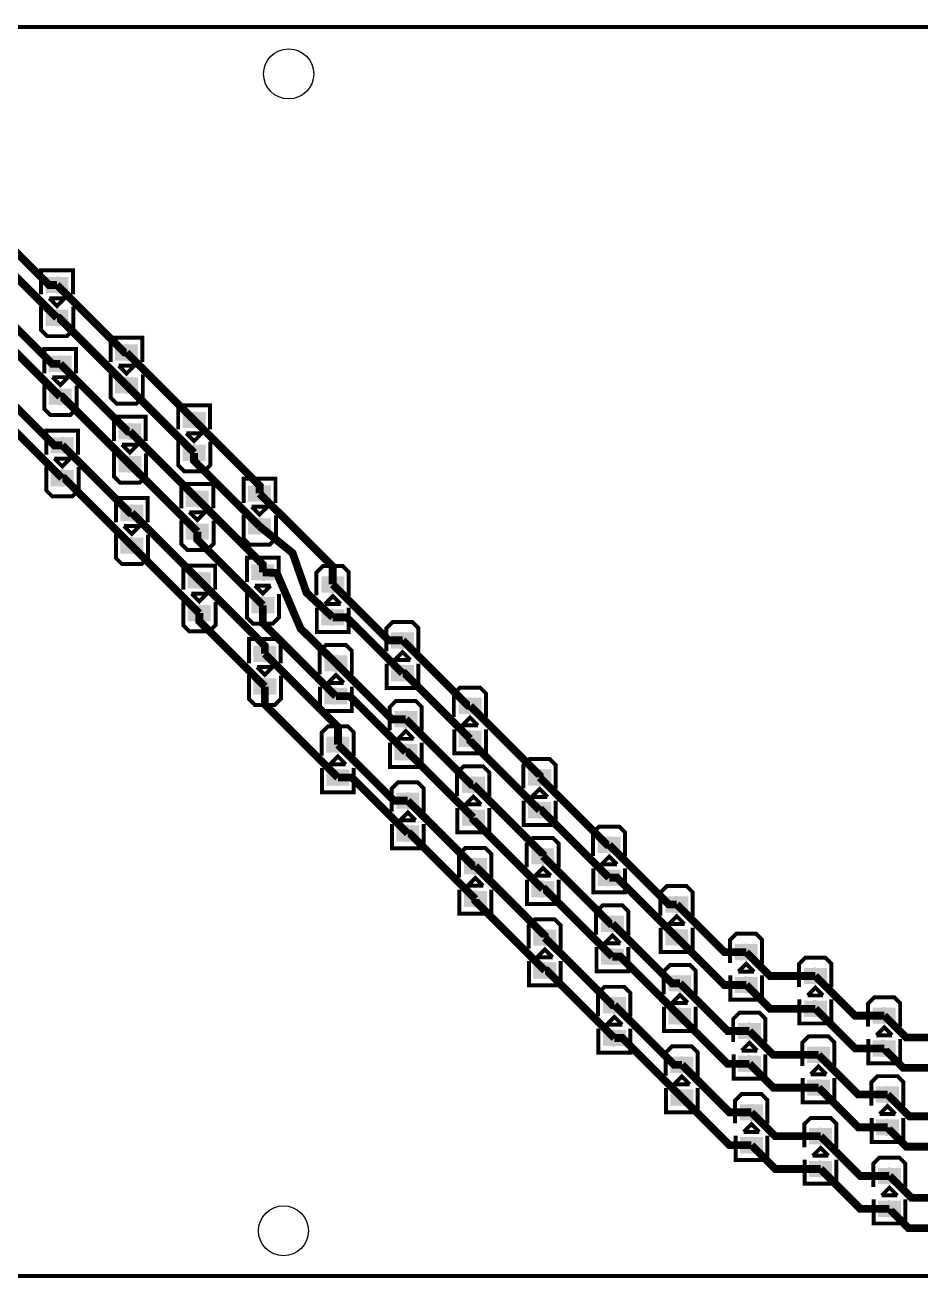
# Model space of a CAD drawing. Header units: millimetres. Extents: x -42 to 201, y 0 to 80.
# Drawn here: x 83.5 to 140.8, y 0 to 80.1 of the extents above; entities that cross this region are included whole.
import ezdxf

# ---------------------------------------------------------------- set-up
doc = ezdxf.new("R2010")
doc.units = ezdxf.units.MM
for name, color, linetype, true_color in [('BoardOutLine', 7, 'Continuous', 0xff00ff), ('Document', 7, 'Continuous', 0xffffff), ('Multi-Layer', 7, 'Continuous', 0xc0c0c0), ('TopLayer', 7, 'Continuous', 0xff0000), ('TopPasteMaskLayer', 7, 'Continuous', 0x808080), ('TopSilkLayer', 7, 'Continuous', 0xffcc00), ('TopSolderMaskLayer', 7, 'Continuous', 0x800080)]:
    doc.layers.add(name, color=color, linetype=linetype, true_color=true_color)

msp = doc.modelspace()

# ---------------------------------------------------------------- hatches: boundary and pattern name
at = {"layer": 'Document'}
for points in [[(86.075, 63.39), (84.975, 63.39), (84.975, 63.59), (86.075, 63.59)], [(85.46, 62.944), (85.46, 64.044), (85.66, 64.044), (85.66, 62.944)], [(85.628, 61.955), (85.628, 60.855), (85.428, 60.855), (85.428, 61.955)], [(89.905, 58.626), (89.905, 59.726), (90.105, 59.726), (90.105, 58.626)], [(86.281, 58.345), (85.181, 58.345), (85.181, 58.545), (86.281, 58.545)], [(85.666, 57.898), (85.666, 58.998), (85.866, 58.998), (85.866, 57.898)], [(90.52, 59.072), (89.42, 59.072), (89.42, 59.272), (90.52, 59.272)], [(85.834, 56.91), (85.834, 55.81), (85.634, 55.81), (85.634, 56.91)], [(90.073, 57.637), (90.073, 56.537), (89.873, 56.537), (89.873, 57.637)], [(94.223, 54.308), (94.223, 55.408), (94.423, 55.408), (94.423, 54.308)], [(90.111, 53.58), (90.111, 54.68), (90.311, 54.68), (90.311, 53.58)], [(94.838, 54.754), (93.738, 54.754), (93.738, 54.954), (94.838, 54.954)], [(85.793, 52.691), (85.793, 53.791), (85.993, 53.791), (85.993, 52.691)], [(90.726, 54.027), (89.626, 54.027), (89.626, 54.227), (90.726, 54.227)], [(86.408, 53.138), (85.308, 53.138), (85.308, 53.338), (86.408, 53.338)], [(94.391, 53.319), (94.391, 52.219), (94.191, 52.219), (94.191, 53.319)], [(90.279, 52.592), (90.279, 51.492), (90.079, 51.492), (90.079, 52.592)], [(85.961, 51.703), (85.961, 50.603), (85.761, 50.603), (85.761, 51.703)], [(98.414, 49.609), (98.414, 50.709), (98.614, 50.709), (98.614, 49.609)], [(95.044, 49.709), (93.944, 49.709), (93.944, 49.909), (95.044, 49.909)], [(94.429, 49.262), (94.429, 50.362), (94.629, 50.362), (94.629, 49.262)], [(99.029, 50.055), (97.929, 50.055), (97.929, 50.255), (99.029, 50.255)], [(90.853, 48.82), (89.753, 48.82), (89.753, 49.02), (90.853, 49.02)], [(90.238, 48.373), (90.238, 49.473), (90.438, 49.473), (90.438, 48.373)], [(94.597, 48.274), (94.597, 47.174), (94.397, 47.174), (94.397, 48.274)], [(98.582, 48.62), (98.582, 47.52), (98.382, 47.52), (98.382, 48.62)], [(90.406, 47.385), (90.406, 46.285), (90.206, 46.285), (90.206, 47.385)], [(94.556, 44.055), (94.556, 45.155), (94.756, 45.155), (94.756, 44.055)], [(99.235, 45.01), (98.135, 45.01), (98.135, 45.21), (99.235, 45.21)], [(98.62, 44.563), (98.62, 45.663), (98.82, 45.663), (98.82, 44.563)], [(103.04, 43.79), (103.04, 44.89), (103.24, 44.89), (103.24, 43.79)], [(95.171, 44.502), (94.071, 44.502), (94.071, 44.702), (95.171, 44.702)], [(98.788, 43.575), (98.788, 42.475), (98.588, 42.475), (98.588, 43.575)], [(94.724, 43.067), (94.724, 41.967), (94.524, 41.967), (94.524, 43.067)], [(103.209, 42.801), (103.209, 41.701), (103.009, 41.701), (103.009, 42.801)], [(102.593, 42.354), (103.693, 42.354), (103.693, 42.154), (102.593, 42.154)], [(107.508, 40.211), (107.508, 41.311), (107.708, 41.311), (107.708, 40.211)], [(98.747, 39.356), (98.747, 40.456), (98.947, 40.456), (98.947, 39.356)], [(99.362, 39.803), (98.262, 39.803), (98.262, 40.003), (99.362, 40.003)], [(103.246, 38.744), (103.246, 39.844), (103.446, 39.844), (103.446, 38.744)], [(107.061, 38.775), (108.161, 38.775), (108.161, 38.575), (107.061, 38.575)], [(107.677, 39.222), (107.677, 38.122), (107.477, 38.122), (107.477, 39.222)], [(98.915, 38.368), (98.915, 37.268), (98.715, 37.268), (98.715, 38.368)], [(103.415, 37.756), (103.415, 36.656), (103.215, 36.656), (103.215, 37.756)], [(102.799, 37.309), (103.899, 37.309), (103.899, 37.109), (102.799, 37.109)], [(111.826, 36.02), (111.826, 37.12), (112.026, 37.12), (112.026, 36.02)], [(107.714, 35.165), (107.714, 36.265), (107.914, 36.265), (107.914, 35.165)], [(103.373, 33.537), (103.373, 34.637), (103.573, 34.637), (103.573, 33.537)], [(111.379, 34.584), (112.479, 34.584), (112.479, 34.384), (111.379, 34.384)], [(111.995, 35.031), (111.995, 33.931), (111.795, 33.931), (111.795, 35.031)], [(107.267, 33.73), (108.367, 33.73), (108.367, 33.53), (107.267, 33.53)], [(107.883, 34.177), (107.883, 33.077), (107.683, 33.077), (107.683, 34.177)], [(102.926, 32.102), (104.026, 32.102), (104.026, 31.902), (102.926, 31.902)], [(103.542, 32.549), (103.542, 31.449), (103.342, 31.449), (103.342, 32.549)], [(112.032, 30.974), (112.032, 32.074), (112.232, 32.074), (112.232, 30.974)], [(116.271, 31.448), (116.271, 32.548), (116.471, 32.548), (116.471, 31.448)], [(107.841, 29.958), (107.841, 31.058), (108.041, 31.058), (108.041, 29.958)], [(116.44, 30.459), (116.44, 29.359), (116.24, 29.359), (116.24, 30.459)], [(112.201, 29.986), (112.201, 28.886), (112.001, 28.886), (112.001, 29.986)], [(115.824, 30.012), (116.924, 30.012), (116.924, 29.812), (115.824, 29.812)], [(108.01, 28.97), (108.01, 27.87), (107.81, 27.87), (107.81, 28.97)], [(111.585, 29.539), (112.685, 29.539), (112.685, 29.339), (111.585, 29.339)], [(107.394, 28.523), (108.494, 28.523), (108.494, 28.323), (107.394, 28.323)], [(120.716, 27.13), (120.716, 28.23), (120.916, 28.23), (120.916, 27.13)], [(116.477, 26.402), (116.477, 27.502), (116.677, 27.502), (116.677, 26.402)], [(112.159, 25.767), (112.159, 26.867), (112.359, 26.867), (112.359, 25.767)], [(120.269, 25.694), (121.369, 25.694), (121.369, 25.494), (120.269, 25.494)], [(120.885, 26.141), (120.885, 25.041), (120.685, 25.041), (120.685, 26.141)], [(116.03, 24.967), (117.13, 24.967), (117.13, 24.767), (116.03, 24.767)], [(116.646, 25.414), (116.646, 24.314), (116.446, 24.314), (116.446, 25.414)], [(111.712, 24.332), (112.812, 24.332), (112.812, 24.132), (111.712, 24.132)], [(112.328, 24.779), (112.328, 23.679), (112.128, 23.679), (112.128, 24.779)], [(125.034, 23.32), (125.034, 24.42), (125.234, 24.42), (125.234, 23.32)], [(120.922, 22.084), (120.922, 23.184), (121.122, 23.184), (121.122, 22.084)], [(116.604, 21.195), (116.604, 22.295), (116.804, 22.295), (116.804, 21.195)], [(124.587, 21.884), (125.687, 21.884), (125.687, 21.684), (124.587, 21.684)], [(125.203, 22.331), (125.203, 21.231), (125.003, 21.231), (125.003, 22.331)], [(121.091, 21.096), (121.091, 19.996), (120.891, 19.996), (120.891, 21.096)], [(129.479, 20.272), (129.479, 21.372), (129.679, 21.372), (129.679, 20.272)], [(116.773, 20.207), (116.773, 19.107), (116.573, 19.107), (116.573, 20.207)], [(120.475, 20.649), (121.575, 20.649), (121.575, 20.449), (120.475, 20.449)], [(116.157, 19.76), (117.257, 19.76), (117.257, 19.56), (116.157, 19.56)], [(125.24, 18.274), (125.24, 19.374), (125.44, 19.374), (125.44, 18.274)], [(129.648, 19.283), (129.648, 18.183), (129.448, 18.183), (129.448, 19.283)], [(133.898, 18.748), (133.898, 19.848), (134.098, 19.848), (134.098, 18.748)], [(129.032, 18.836), (130.132, 18.836), (130.132, 18.636), (129.032, 18.636)], [(121.049, 16.877), (121.049, 17.977), (121.249, 17.977), (121.249, 16.877)], [(134.066, 17.759), (134.066, 16.659), (133.866, 16.659), (133.866, 17.759)], [(124.793, 16.839), (125.893, 16.839), (125.893, 16.639), (124.793, 16.639)], [(125.409, 17.286), (125.409, 16.186), (125.209, 16.186), (125.209, 17.286)], [(133.451, 17.312), (134.551, 17.312), (134.551, 17.112), (133.451, 17.112)], [(138.306, 16.208), (138.306, 17.308), (138.506, 17.308), (138.506, 16.208)], [(129.685, 15.226), (129.685, 16.326), (129.885, 16.326), (129.885, 15.226)], [(120.602, 15.442), (121.702, 15.442), (121.702, 15.242), (120.602, 15.242)], [(121.218, 15.889), (121.218, 14.789), (121.018, 14.789), (121.018, 15.889)], [(134.104, 13.702), (134.104, 14.802), (134.304, 14.802), (134.304, 13.702)], [(137.859, 14.772), (138.959, 14.772), (138.959, 14.572), (137.859, 14.572)], [(138.475, 15.219), (138.475, 14.119), (138.275, 14.119), (138.275, 15.219)], [(125.367, 13.067), (125.367, 14.167), (125.567, 14.167), (125.567, 13.067)], [(129.238, 13.791), (130.338, 13.791), (130.338, 13.591), (129.238, 13.591)], [(129.854, 14.238), (129.854, 13.138), (129.654, 13.138), (129.654, 14.238)], [(125.536, 12.079), (125.536, 10.979), (125.336, 10.979), (125.336, 12.079)], [(133.657, 12.267), (134.757, 12.267), (134.757, 12.067), (133.657, 12.067)], [(134.272, 12.714), (134.272, 11.614), (134.072, 11.614), (134.072, 12.714)], [(138.512, 11.162), (138.512, 12.262), (138.712, 12.262), (138.712, 11.162)], [(124.92, 11.632), (126.02, 11.632), (126.02, 11.432), (124.92, 11.432)], [(129.812, 10.019), (129.812, 11.119), (130.012, 11.119), (130.012, 10.019)], [(138.065, 9.727), (139.165, 9.727), (139.165, 9.527), (138.065, 9.527)], [(138.681, 10.174), (138.681, 9.074), (138.481, 9.074), (138.481, 10.174)], [(129.981, 9.031), (129.981, 7.931), (129.781, 7.931), (129.781, 9.031)], [(134.231, 8.495), (134.231, 9.595), (134.431, 9.595), (134.431, 8.495)], [(129.365, 8.584), (130.465, 8.584), (130.465, 8.384), (129.365, 8.384)], [(134.399, 7.507), (134.399, 6.407), (134.199, 6.407), (134.199, 7.507)], [(133.784, 7.06), (134.884, 7.06), (134.884, 6.86), (133.784, 6.86)], [(138.639, 5.955), (138.639, 7.055), (138.839, 7.055), (138.839, 5.955)], [(138.808, 4.967), (138.808, 3.867), (138.608, 3.867), (138.608, 4.967)], [(138.192, 4.52), (139.292, 4.52), (139.292, 4.32), (138.192, 4.32)]]:
    msp.add_hatch(color=256, dxfattribs=at).paths.add_polyline_path(points)
at = {"layer": 'TopLayer'}
for points in [[(86.219, 64), (86.219, 63), (84.819, 63), (84.819, 64)], [(86.219, 60.899), (86.219, 61.899), (84.819, 61.899), (84.819, 60.899)], [(90.664, 59.682), (90.664, 58.682), (89.264, 58.682), (89.264, 59.682)], [(86.425, 58.954), (86.425, 57.954), (85.025, 57.954), (85.025, 58.954)], [(90.664, 56.581), (90.664, 57.581), (89.264, 57.581), (89.264, 56.581)], [(86.425, 55.854), (86.425, 56.854), (85.025, 56.854), (85.025, 55.854)], [(94.982, 55.364), (94.982, 54.364), (93.582, 54.364), (93.582, 55.364)], [(90.87, 54.636), (90.87, 53.636), (89.47, 53.636), (89.47, 54.636)], [(86.552, 53.747), (86.552, 52.747), (85.152, 52.747), (85.152, 53.747)], [(94.982, 52.263), (94.982, 53.263), (93.582, 53.263), (93.582, 52.263)], [(90.87, 51.536), (90.87, 52.536), (89.47, 52.536), (89.47, 51.536)], [(86.552, 50.647), (86.552, 51.647), (85.152, 51.647), (85.152, 50.647)], [(99.173, 50.665), (99.173, 49.665), (97.773, 49.665), (97.773, 50.665)], [(95.188, 50.318), (95.188, 49.318), (93.788, 49.318), (93.788, 50.318)], [(90.997, 49.429), (90.997, 48.429), (89.597, 48.429), (89.597, 49.429)], [(95.188, 47.218), (95.188, 48.218), (93.788, 48.218), (93.788, 47.218)], [(99.173, 47.564), (99.173, 48.564), (97.773, 48.564), (97.773, 47.564)], [(90.997, 46.329), (90.997, 47.329), (89.597, 47.329), (89.597, 46.329)], [(95.315, 45.111), (95.315, 44.111), (93.915, 44.111), (93.915, 45.111)], [(99.379, 45.619), (99.379, 44.619), (97.979, 44.619), (97.979, 45.619)], [(102.449, 44.845), (102.449, 43.845), (103.849, 43.845), (103.849, 44.845)], [(99.379, 42.519), (99.379, 43.519), (97.979, 43.519), (97.979, 42.519)], [(95.315, 42.011), (95.315, 43.011), (93.915, 43.011), (93.915, 42.011)], [(102.449, 41.745), (102.449, 42.745), (103.849, 42.745), (103.849, 41.745)], [(106.917, 41.267), (106.917, 40.267), (108.317, 40.267), (108.317, 41.267)], [(99.506, 40.412), (99.506, 39.412), (98.106, 39.412), (98.106, 40.412)], [(102.655, 39.8), (102.655, 38.8), (104.055, 38.8), (104.055, 39.8)], [(106.917, 38.166), (106.917, 39.166), (108.317, 39.166), (108.317, 38.166)], [(99.506, 37.312), (99.506, 38.312), (98.106, 38.312), (98.106, 37.312)], [(102.655, 36.7), (102.655, 37.7), (104.055, 37.7), (104.055, 36.7)], [(111.235, 37.076), (111.235, 36.076), (112.635, 36.076), (112.635, 37.076)], [(107.123, 36.221), (107.123, 35.221), (108.523, 35.221), (108.523, 36.221)], [(102.782, 34.593), (102.782, 33.593), (104.182, 33.593), (104.182, 34.593)], [(111.235, 33.975), (111.235, 34.975), (112.635, 34.975), (112.635, 33.975)], [(107.123, 33.121), (107.123, 34.121), (108.523, 34.121), (108.523, 33.121)], [(102.782, 31.493), (102.782, 32.493), (104.182, 32.493), (104.182, 31.493)], [(115.68, 32.504), (115.68, 31.504), (117.08, 31.504), (117.08, 32.504)], [(111.441, 32.03), (111.441, 31.03), (112.841, 31.03), (112.841, 32.03)], [(107.25, 31.014), (107.25, 30.014), (108.65, 30.014), (108.65, 31.014)], [(111.441, 28.93), (111.441, 29.93), (112.841, 29.93), (112.841, 28.93)], [(115.68, 29.403), (115.68, 30.403), (117.08, 30.403), (117.08, 29.403)], [(107.25, 27.914), (107.25, 28.914), (108.65, 28.914), (108.65, 27.914)], [(120.125, 28.186), (120.125, 27.186), (121.525, 27.186), (121.525, 28.186)], [(115.886, 27.458), (115.886, 26.458), (117.286, 26.458), (117.286, 27.458)], [(111.568, 26.823), (111.568, 25.823), (112.968, 25.823), (112.968, 26.823)], [(120.125, 25.085), (120.125, 26.085), (121.525, 26.085), (121.525, 25.085)], [(115.886, 24.358), (115.886, 25.358), (117.286, 25.358), (117.286, 24.358)], [(111.568, 23.723), (111.568, 24.723), (112.968, 24.723), (112.968, 23.723)], [(124.443, 24.376), (124.443, 23.376), (125.843, 23.376), (125.843, 24.376)], [(120.331, 23.14), (120.331, 22.14), (121.731, 22.14), (121.731, 23.14)], [(116.013, 22.251), (116.013, 21.251), (117.413, 21.251), (117.413, 22.251)], [(124.443, 21.275), (124.443, 22.275), (125.843, 22.275), (125.843, 21.275)], [(120.331, 20.04), (120.331, 21.04), (121.731, 21.04), (121.731, 20.04)], [(128.888, 21.328), (128.888, 20.328), (130.288, 20.328), (130.288, 21.328)], [(116.013, 19.151), (116.013, 20.151), (117.413, 20.151), (117.413, 19.151)], [(124.649, 19.33), (124.649, 18.33), (126.049, 18.33), (126.049, 19.33)], [(133.307, 19.804), (133.307, 18.804), (134.707, 18.804), (134.707, 19.804)], [(128.888, 18.227), (128.888, 19.227), (130.288, 19.227), (130.288, 18.227)], [(120.458, 17.933), (120.458, 16.933), (121.858, 16.933), (121.858, 17.933)], [(133.307, 16.703), (133.307, 17.703), (134.707, 17.703), (134.707, 16.703)], [(124.649, 16.23), (124.649, 17.23), (126.049, 17.23), (126.049, 16.23)], [(137.715, 17.264), (137.715, 16.264), (139.115, 16.264), (139.115, 17.264)], [(129.094, 16.282), (129.094, 15.282), (130.494, 15.282), (130.494, 16.282)], [(120.458, 14.833), (120.458, 15.833), (121.858, 15.833), (121.858, 14.833)], [(133.513, 14.758), (133.513, 13.758), (134.913, 13.758), (134.913, 14.758)], [(137.715, 14.163), (137.715, 15.163), (139.115, 15.163), (139.115, 14.163)], [(124.776, 14.123), (124.776, 13.123), (126.176, 13.123), (126.176, 14.123)], [(129.094, 13.182), (129.094, 14.182), (130.494, 14.182), (130.494, 13.182)], [(124.776, 11.023), (124.776, 12.023), (126.176, 12.023), (126.176, 11.023)], [(133.513, 11.658), (133.513, 12.658), (134.913, 12.658), (134.913, 11.658)], [(137.921, 12.218), (137.921, 11.218), (139.321, 11.218), (139.321, 12.218)], [(129.221, 11.075), (129.221, 10.075), (130.621, 10.075), (130.621, 11.075)], [(137.921, 9.118), (137.921, 10.118), (139.321, 10.118), (139.321, 9.118)], [(129.221, 7.975), (129.221, 8.975), (130.621, 8.975), (130.621, 7.975)], [(133.64, 9.551), (133.64, 8.551), (135.04, 8.551), (135.04, 9.551)], [(133.64, 6.451), (133.64, 7.451), (135.04, 7.451), (135.04, 6.451)], [(138.048, 7.011), (138.048, 6.011), (139.448, 6.011), (139.448, 7.011)], [(138.048, 3.911), (138.048, 4.911), (139.448, 4.911), (139.448, 3.911)]]:
    msp.add_hatch(color=256, dxfattribs=at).paths.add_polyline_path(points)
at = {"layer": 'TopPasteMaskLayer'}
for points in [[(86.219, 64), (86.219, 63), (84.819, 63), (84.819, 64)], [(86.219, 60.899), (86.219, 61.899), (84.819, 61.899), (84.819, 60.899)], [(90.664, 59.682), (90.664, 58.682), (89.264, 58.682), (89.264, 59.682)], [(86.425, 58.954), (86.425, 57.954), (85.025, 57.954), (85.025, 58.954)], [(90.664, 56.581), (90.664, 57.581), (89.264, 57.581), (89.264, 56.581)], [(86.425, 55.854), (86.425, 56.854), (85.025, 56.854), (85.025, 55.854)], [(94.982, 55.364), (94.982, 54.364), (93.582, 54.364), (93.582, 55.364)], [(90.87, 54.636), (90.87, 53.636), (89.47, 53.636), (89.47, 54.636)], [(86.552, 53.747), (86.552, 52.747), (85.152, 52.747), (85.152, 53.747)], [(94.982, 52.263), (94.982, 53.263), (93.582, 53.263), (93.582, 52.263)], [(90.87, 51.536), (90.87, 52.536), (89.47, 52.536), (89.47, 51.536)], [(86.552, 50.647), (86.552, 51.647), (85.152, 51.647), (85.152, 50.647)], [(99.173, 50.665), (99.173, 49.665), (97.773, 49.665), (97.773, 50.665)], [(95.188, 50.318), (95.188, 49.318), (93.788, 49.318), (93.788, 50.318)], [(90.997, 49.429), (90.997, 48.429), (89.597, 48.429), (89.597, 49.429)], [(95.188, 47.218), (95.188, 48.218), (93.788, 48.218), (93.788, 47.218)], [(99.173, 47.564), (99.173, 48.564), (97.773, 48.564), (97.773, 47.564)], [(90.997, 46.329), (90.997, 47.329), (89.597, 47.329), (89.597, 46.329)], [(95.315, 45.111), (95.315, 44.111), (93.915, 44.111), (93.915, 45.111)], [(99.379, 45.619), (99.379, 44.619), (97.979, 44.619), (97.979, 45.619)], [(102.449, 44.845), (102.449, 43.845), (103.849, 43.845), (103.849, 44.845)], [(99.379, 42.519), (99.379, 43.519), (97.979, 43.519), (97.979, 42.519)], [(95.315, 42.011), (95.315, 43.011), (93.915, 43.011), (93.915, 42.011)], [(102.449, 41.745), (102.449, 42.745), (103.849, 42.745), (103.849, 41.745)], [(106.917, 41.267), (106.917, 40.267), (108.317, 40.267), (108.317, 41.267)], [(99.506, 40.412), (99.506, 39.412), (98.106, 39.412), (98.106, 40.412)], [(102.655, 39.8), (102.655, 38.8), (104.055, 38.8), (104.055, 39.8)], [(106.917, 38.166), (106.917, 39.166), (108.317, 39.166), (108.317, 38.166)], [(99.506, 37.312), (99.506, 38.312), (98.106, 38.312), (98.106, 37.312)], [(102.655, 36.7), (102.655, 37.7), (104.055, 37.7), (104.055, 36.7)], [(111.235, 37.076), (111.235, 36.076), (112.635, 36.076), (112.635, 37.076)], [(107.123, 36.221), (107.123, 35.221), (108.523, 35.221), (108.523, 36.221)], [(102.782, 34.593), (102.782, 33.593), (104.182, 33.593), (104.182, 34.593)], [(111.235, 33.975), (111.235, 34.975), (112.635, 34.975), (112.635, 33.975)], [(107.123, 33.121), (107.123, 34.121), (108.523, 34.121), (108.523, 33.121)], [(102.782, 31.493), (102.782, 32.493), (104.182, 32.493), (104.182, 31.493)], [(115.68, 32.504), (115.68, 31.504), (117.08, 31.504), (117.08, 32.504)], [(111.441, 32.03), (111.441, 31.03), (112.841, 31.03), (112.841, 32.03)], [(107.25, 31.014), (107.25, 30.014), (108.65, 30.014), (108.65, 31.014)], [(111.441, 28.93), (111.441, 29.93), (112.841, 29.93), (112.841, 28.93)], [(115.68, 29.403), (115.68, 30.403), (117.08, 30.403), (117.08, 29.403)], [(107.25, 27.914), (107.25, 28.914), (108.65, 28.914), (108.65, 27.914)], [(120.125, 28.186), (120.125, 27.186), (121.525, 27.186), (121.525, 28.186)], [(115.886, 27.458), (115.886, 26.458), (117.286, 26.458), (117.286, 27.458)], [(111.568, 26.823), (111.568, 25.823), (112.968, 25.823), (112.968, 26.823)], [(120.125, 25.085), (120.125, 26.085), (121.525, 26.085), (121.525, 25.085)], [(115.886, 24.358), (115.886, 25.358), (117.286, 25.358), (117.286, 24.358)], [(111.568, 23.723), (111.568, 24.723), (112.968, 24.723), (112.968, 23.723)], [(124.443, 24.376), (124.443, 23.376), (125.843, 23.376), (125.843, 24.376)], [(120.331, 23.14), (120.331, 22.14), (121.731, 22.14), (121.731, 23.14)], [(116.013, 22.251), (116.013, 21.251), (117.413, 21.251), (117.413, 22.251)], [(124.443, 21.275), (124.443, 22.275), (125.843, 22.275), (125.843, 21.275)], [(120.331, 20.04), (120.331, 21.04), (121.731, 21.04), (121.731, 20.04)], [(128.888, 21.328), (128.888, 20.328), (130.288, 20.328), (130.288, 21.328)], [(116.013, 19.151), (116.013, 20.151), (117.413, 20.151), (117.413, 19.151)], [(124.649, 19.33), (124.649, 18.33), (126.049, 18.33), (126.049, 19.33)], [(133.307, 19.804), (133.307, 18.804), (134.707, 18.804), (134.707, 19.804)], [(128.888, 18.227), (128.888, 19.227), (130.288, 19.227), (130.288, 18.227)], [(120.458, 17.933), (120.458, 16.933), (121.858, 16.933), (121.858, 17.933)], [(133.307, 16.703), (133.307, 17.703), (134.707, 17.703), (134.707, 16.703)], [(124.649, 16.23), (124.649, 17.23), (126.049, 17.23), (126.049, 16.23)], [(137.715, 17.264), (137.715, 16.264), (139.115, 16.264), (139.115, 17.264)], [(129.094, 16.282), (129.094, 15.282), (130.494, 15.282), (130.494, 16.282)], [(120.458, 14.833), (120.458, 15.833), (121.858, 15.833), (121.858, 14.833)], [(133.513, 14.758), (133.513, 13.758), (134.913, 13.758), (134.913, 14.758)], [(137.715, 14.163), (137.715, 15.163), (139.115, 15.163), (139.115, 14.163)], [(124.776, 14.123), (124.776, 13.123), (126.176, 13.123), (126.176, 14.123)], [(129.094, 13.182), (129.094, 14.182), (130.494, 14.182), (130.494, 13.182)], [(124.776, 11.023), (124.776, 12.023), (126.176, 12.023), (126.176, 11.023)], [(133.513, 11.658), (133.513, 12.658), (134.913, 12.658), (134.913, 11.658)], [(137.921, 12.218), (137.921, 11.218), (139.321, 11.218), (139.321, 12.218)], [(129.221, 11.075), (129.221, 10.075), (130.621, 10.075), (130.621, 11.075)], [(137.921, 9.118), (137.921, 10.118), (139.321, 10.118), (139.321, 9.118)], [(129.221, 7.975), (129.221, 8.975), (130.621, 8.975), (130.621, 7.975)], [(133.64, 9.551), (133.64, 8.551), (135.04, 8.551), (135.04, 9.551)], [(133.64, 6.451), (133.64, 7.451), (135.04, 7.451), (135.04, 6.451)], [(138.048, 7.011), (138.048, 6.011), (139.448, 6.011), (139.448, 7.011)], [(138.048, 3.911), (138.048, 4.911), (139.448, 4.911), (139.448, 3.911)]]:
    msp.add_hatch(color=256, dxfattribs=at).paths.add_polyline_path(points)
at = {"layer": 'TopSolderMaskLayer'}
for points in [[(86.254, 64.018), (86.254, 62.981), (84.784, 62.981), (84.784, 64.018)], [(86.254, 60.881), (86.254, 61.917), (84.784, 61.917), (84.784, 60.881)], [(90.7, 59.7), (90.7, 58.663), (89.229, 58.663), (89.229, 59.7)], [(86.46, 58.973), (86.46, 57.936), (84.99, 57.936), (84.99, 58.973)], [(90.7, 56.563), (90.7, 57.599), (89.229, 57.599), (89.229, 56.563)], [(86.46, 55.836), (86.46, 56.872), (84.99, 56.872), (84.99, 55.836)], [(95.018, 55.382), (95.018, 54.345), (93.547, 54.345), (93.547, 55.382)], [(90.906, 54.655), (90.906, 53.618), (89.435, 53.618), (89.435, 54.655)], [(86.587, 53.766), (86.587, 52.729), (85.117, 52.729), (85.117, 53.766)], [(95.018, 52.245), (95.018, 53.281), (93.547, 53.281), (93.547, 52.245)], [(90.906, 51.518), (90.906, 52.554), (89.435, 52.554), (89.435, 51.518)], [(86.587, 50.629), (86.587, 51.665), (85.117, 51.665), (85.117, 50.629)], [(99.209, 50.683), (99.209, 49.646), (97.738, 49.646), (97.738, 50.683)], [(95.224, 50.337), (95.224, 49.3), (93.753, 49.3), (93.753, 50.337)], [(91.033, 49.448), (91.033, 48.411), (89.562, 48.411), (89.562, 49.448)], [(95.224, 47.2), (95.224, 48.236), (93.753, 48.236), (93.753, 47.2)], [(99.209, 47.546), (99.209, 48.582), (97.738, 48.582), (97.738, 47.546)], [(91.033, 46.311), (91.033, 47.347), (89.562, 47.347), (89.562, 46.311)], [(95.351, 45.13), (95.351, 44.093), (93.88, 44.093), (93.88, 45.13)], [(99.415, 45.638), (99.415, 44.601), (97.944, 44.601), (97.944, 45.638)], [(102.414, 44.864), (102.414, 43.827), (103.884, 43.827), (103.884, 44.864)], [(99.415, 42.501), (99.415, 43.537), (97.944, 43.537), (97.944, 42.501)], [(95.351, 41.993), (95.351, 43.029), (93.88, 43.029), (93.88, 41.993)], [(102.414, 41.727), (102.414, 42.763), (103.884, 42.763), (103.884, 41.727)], [(106.882, 41.285), (106.882, 40.248), (108.353, 40.248), (108.353, 41.285)], [(99.542, 40.431), (99.542, 39.394), (98.071, 39.394), (98.071, 40.431)], [(102.62, 39.818), (102.62, 38.782), (104.09, 38.782), (104.09, 39.818)], [(106.882, 38.148), (106.882, 39.184), (108.353, 39.184), (108.353, 38.148)], [(99.542, 37.294), (99.542, 38.33), (98.071, 38.33), (98.071, 37.294)], [(102.62, 36.682), (102.62, 37.718), (104.09, 37.718), (104.09, 36.682)], [(111.2, 37.094), (111.2, 36.057), (112.671, 36.057), (112.671, 37.094)], [(107.088, 36.24), (107.088, 35.203), (108.559, 35.203), (108.559, 36.24)], [(102.747, 34.611), (102.747, 33.575), (104.217, 33.575), (104.217, 34.611)], [(111.2, 33.957), (111.2, 34.993), (112.671, 34.993), (112.671, 33.957)], [(107.088, 33.103), (107.088, 34.139), (108.559, 34.139), (108.559, 33.103)], [(102.747, 31.475), (102.747, 32.511), (104.217, 32.511), (104.217, 31.475)], [(115.645, 32.522), (115.645, 31.485), (117.116, 31.485), (117.116, 32.522)], [(111.406, 32.049), (111.406, 31.012), (112.877, 31.012), (112.877, 32.049)], [(107.215, 31.032), (107.215, 29.996), (108.686, 29.996), (108.686, 31.032)], [(111.406, 28.912), (111.406, 29.948), (112.877, 29.948), (112.877, 28.912)], [(115.645, 29.385), (115.645, 30.421), (117.116, 30.421), (117.116, 29.385)], [(107.215, 27.896), (107.215, 28.932), (108.686, 28.932), (108.686, 27.896)], [(120.09, 28.204), (120.09, 27.167), (121.561, 27.167), (121.561, 28.204)], [(115.851, 27.476), (115.851, 26.44), (117.322, 26.44), (117.322, 27.476)], [(111.533, 26.841), (111.533, 25.805), (113.004, 25.805), (113.004, 26.841)], [(120.09, 25.067), (120.09, 26.103), (121.561, 26.103), (121.561, 25.067)], [(115.851, 24.34), (115.851, 25.376), (117.322, 25.376), (117.322, 24.34)], [(111.533, 23.705), (111.533, 24.741), (113.004, 24.741), (113.004, 23.705)], [(124.408, 24.394), (124.408, 23.357), (125.879, 23.357), (125.879, 24.394)], [(120.296, 23.158), (120.296, 22.122), (121.767, 22.122), (121.767, 23.158)], [(115.978, 22.269), (115.978, 21.233), (117.449, 21.233), (117.449, 22.269)], [(124.408, 21.257), (124.408, 22.293), (125.879, 22.293), (125.879, 21.257)], [(120.296, 20.022), (120.296, 21.058), (121.767, 21.058), (121.767, 20.022)], [(128.853, 21.346), (128.853, 20.309), (130.324, 20.309), (130.324, 21.346)], [(115.978, 19.133), (115.978, 20.169), (117.449, 20.169), (117.449, 19.133)], [(124.614, 19.348), (124.614, 18.312), (126.085, 18.312), (126.085, 19.348)], [(128.853, 18.209), (128.853, 19.245), (130.324, 19.245), (130.324, 18.209)], [(133.272, 19.822), (133.272, 18.785), (134.742, 18.785), (134.742, 19.822)], [(120.423, 17.951), (120.423, 16.915), (121.894, 16.915), (121.894, 17.951)], [(133.272, 16.685), (133.272, 17.721), (134.742, 17.721), (134.742, 16.685)], [(124.614, 16.212), (124.614, 17.248), (126.085, 17.248), (126.085, 16.212)], [(137.68, 17.282), (137.68, 16.245), (139.15, 16.245), (139.15, 17.282)], [(129.059, 16.3), (129.059, 15.264), (130.53, 15.264), (130.53, 16.3)], [(120.423, 14.815), (120.423, 15.851), (121.894, 15.851), (121.894, 14.815)], [(133.478, 14.776), (133.478, 13.74), (134.948, 13.74), (134.948, 14.776)], [(137.68, 14.145), (137.68, 15.181), (139.15, 15.181), (139.15, 14.145)], [(124.741, 14.141), (124.741, 13.105), (126.212, 13.105), (126.212, 14.141)], [(129.059, 13.164), (129.059, 14.2), (130.53, 14.2), (130.53, 13.164)], [(124.741, 11.005), (124.741, 12.041), (126.212, 12.041), (126.212, 11.005)], [(133.478, 11.64), (133.478, 12.676), (134.948, 12.676), (134.948, 11.64)], [(137.886, 12.236), (137.886, 11.2), (139.356, 11.2), (139.356, 12.236)], [(129.186, 11.093), (129.186, 10.057), (130.657, 10.057), (130.657, 11.093)], [(137.886, 9.1), (137.886, 10.136), (139.356, 10.136), (139.356, 9.1)], [(129.186, 7.957), (129.186, 8.993), (130.657, 8.993), (130.657, 7.957)], [(133.605, 9.569), (133.605, 8.533), (135.075, 8.533), (135.075, 9.569)], [(133.605, 6.433), (133.605, 7.469), (135.075, 7.469), (135.075, 6.433)], [(138.013, 7.029), (138.013, 5.993), (139.483, 5.993), (139.483, 7.029)], [(138.013, 3.893), (138.013, 4.929), (139.483, 4.929), (139.483, 3.893)]]:
    msp.add_hatch(color=256, dxfattribs=at).paths.add_polyline_path(points)

# ---------------------------------------------------------------- linework, layer by layer
at = {"layer": 'BoardOutLine', "const_width": 0.254}
for points in [[(15.24, 80), (185.24, 80)], [(185.127, 0.113), (15.127, 0.113)]]:
    msp.add_lwpolyline(points, dxfattribs=at)
at = {"layer": 'Multi-Layer'}
for centre in [(100.33, 77), (100, 3)]:
    msp.add_circle(centre, 1.6, dxfattribs=at)
at = {"layer": 'TopLayer', "const_width": 0.5}
for points in [[(81.074, 67.437), (85.011, 63.5), (85.519, 63.5)], [(85.519, 61.399), (81.582, 65.336), (81.074, 65.336)], [(85.519, 63.5), (89.837, 59.182), (89.964, 59.182)], [(81.28, 62.391), (85.217, 58.454), (85.725, 58.454)], [(89.964, 57.081), (85.646, 61.399), (85.519, 61.399)], [(85.725, 56.354), (81.788, 60.291), (81.28, 60.291)], [(89.964, 59.182), (94.282, 54.864)], [(85.725, 58.454), (90.043, 54.136), (90.17, 54.136)], [(81.407, 57.184), (85.344, 53.247), (85.852, 53.247)], [(94.282, 52.763), (89.964, 57.081)], [(94.282, 52.763), (89.964, 57.081)], [(90.17, 52.036), (85.852, 56.354), (85.725, 56.354)], [(85.852, 51.147), (81.915, 55.084), (81.407, 55.084)], [(94.282, 54.864), (98.473, 50.673), (98.473, 50.165)], [(90.17, 54.136), (94.488, 49.818)], [(85.852, 53.247), (90.17, 48.929), (90.297, 48.929)], [(98.473, 48.064), (94.282, 52.255), (94.282, 52.763)], [(94.488, 47.718), (90.17, 52.036)], [(94.488, 47.718), (90.17, 52.036)], [(90.297, 46.829), (85.979, 51.147), (85.852, 51.147)], [(94.488, 49.818), (98.679, 45.627), (98.679, 45.119)], [(98.473, 50.165), (103.149, 45.489), (103.149, 44.345)], [(90.297, 48.929), (94.615, 44.611)], [(103.15, 42.245), (101.473, 43.815), (100.584, 46.355), (98.473, 48.065)], [(98.679, 43.019), (94.488, 47.21), (94.488, 47.718)], [(94.615, 42.511), (90.297, 46.829)], [(94.615, 42.511), (90.297, 46.829)], [(98.679, 45.121), (99.568, 45.085), (101.092, 41.529), (103.355, 39.301)], [(94.615, 44.611), (98.806, 40.42), (98.806, 39.912)], [(103.149, 44.345), (106.728, 40.767), (107.617, 40.767)], [(98.806, 37.812), (94.615, 42.003), (94.615, 42.511)], [(103.355, 37.2), (98.679, 41.876), (98.679, 43.019)], [(107.617, 38.666), (104.038, 42.245), (103.149, 42.245)], [(107.617, 40.767), (111.808, 36.576), (111.935, 36.576)], [(98.806, 39.912), (103.482, 35.236), (103.482, 34.093)], [(103.355, 39.3), (106.934, 35.721), (107.823, 35.721)], [(111.935, 34.475), (107.744, 38.666), (107.617, 38.666)], [(111.935, 34.475), (107.744, 38.666), (107.617, 38.666)], [(103.482, 31.993), (98.806, 36.669), (98.806, 37.812)], [(107.823, 33.621), (104.244, 37.2), (103.355, 37.2)], [(111.935, 36.576), (116.38, 32.131), (116.38, 32.004)], [(107.823, 35.721), (112.014, 31.53), (112.141, 31.53)], [(116.38, 29.903), (111.935, 34.348), (111.935, 34.475)], [(103.482, 34.093), (107.061, 30.514), (107.95, 30.514)], [(112.141, 29.43), (107.95, 33.621), (107.823, 33.621)], [(112.141, 29.43), (107.95, 33.621), (107.823, 33.621)], [(107.95, 28.414), (104.371, 31.993), (103.482, 31.993)], [(116.38, 32.004), (120.698, 27.686), (120.825, 27.686)], [(112.141, 31.53), (116.586, 27.085), (116.586, 26.958)], [(107.95, 30.514), (112.141, 26.323), (112.268, 26.323)], [(116.586, 24.858), (112.141, 29.303), (112.141, 29.43)], [(120.825, 25.585), (116.507, 29.903), (116.38, 29.903)], [(112.268, 24.223), (108.077, 28.414), (107.95, 28.414)], [(112.268, 24.223), (108.077, 28.414), (107.95, 28.414)], [(120.825, 27.686), (124.635, 23.876), (125.143, 23.876)], [(112.268, 26.323), (116.713, 21.878), (116.713, 21.751)], [(116.586, 26.958), (120.904, 22.64), (121.031, 22.64)], [(125.143, 21.775), (121.333, 25.585), (120.825, 25.585)], [(121.031, 20.54), (116.713, 24.858), (116.586, 24.858)], [(116.713, 19.651), (112.268, 24.096), (112.268, 24.223)], [(125.143, 23.876), (128.191, 20.828), (129.588, 20.828)], [(121.031, 22.64), (124.841, 18.83), (125.349, 18.83)], [(116.713, 21.751), (121.031, 17.433), (121.158, 17.433)], [(129.588, 18.727), (128.191, 18.727), (125.143, 21.775)], [(129.588, 20.828), (131.112, 19.304), (134.007, 19.304)], [(125.349, 16.73), (121.539, 20.54), (121.031, 20.54)], [(121.158, 15.333), (116.84, 19.651), (116.713, 19.651)], [(134.007, 19.304), (136.547, 16.764), (138.415, 16.764)], [(125.349, 18.83), (128.397, 15.782), (129.794, 15.782)], [(134.007, 17.203), (131.112, 17.203), (129.588, 18.727)], [(121.158, 17.433), (124.968, 13.623), (125.476, 13.623)], [(129.794, 13.682), (128.397, 13.682), (125.349, 16.73)], [(138.415, 14.663), (136.547, 14.663), (134.007, 17.203)], [(138.415, 16.764), (139.812, 15.367), (142.796, 15.367)], [(129.794, 15.782), (131.318, 14.258), (134.213, 14.258)], [(125.476, 11.523), (121.666, 15.333), (121.158, 15.333)], [(134.213, 14.258), (136.753, 11.718), (138.621, 11.718)], [(142.796, 13.266), (142.635, 13.427), (139.621, 13.427), (138.415, 14.633), (138.415, 14.663)], [(125.476, 13.623), (128.524, 10.575), (129.921, 10.575)], [(134.213, 12.158), (131.318, 12.158), (129.794, 13.682)], [(138.621, 9.618), (136.753, 9.618), (134.213, 12.158)], [(129.921, 8.475), (128.524, 8.475), (125.476, 11.523)], [(138.621, 11.718), (140.018, 10.321), (143.002, 10.321)], [(129.921, 10.575), (131.445, 9.051), (134.34, 9.051)], [(143.002, 8.221), (142.841, 8.382), (139.827, 8.382), (138.621, 9.588), (138.621, 9.618)], [(134.34, 9.051), (136.88, 6.511), (138.748, 6.511)], [(134.34, 6.951), (131.445, 6.951), (129.921, 8.475)], [(138.748, 4.411), (136.88, 4.411), (134.34, 6.951)], [(138.748, 6.511), (140.145, 5.114), (143.129, 5.114)], [(143.129, 3.014), (142.968, 3.175), (139.954, 3.175), (138.748, 4.381), (138.748, 4.411)]]:
    msp.add_lwpolyline(points, dxfattribs=at)
at = {"layer": 'TopSilkLayer', "const_width": 0.254}
for points in [[(86.536, 62.893), (86.536, 64.442), (84.504, 64.442), (84.504, 62.893)], [(85.019, 62.649), (85.419, 62.249), (85.519, 62.149), (85.619, 62.249), (86.019, 62.649)], [(85.019, 62.649), (86.019, 62.649)], [(86.562, 62.105), (86.562, 60.632), (86.155, 60.226), (84.885, 60.226), (84.504, 60.607), (84.504, 62.131)], [(90.981, 58.575), (90.981, 60.124), (88.949, 60.124), (88.949, 58.575)], [(86.742, 57.847), (86.742, 59.397), (84.71, 59.397), (84.71, 57.847)], [(85.225, 57.604), (85.625, 57.204), (85.725, 57.104), (85.825, 57.204), (86.225, 57.604)], [(85.225, 57.604), (86.225, 57.604)], [(91.007, 57.787), (91.007, 56.314), (90.6, 55.908), (89.33, 55.908), (88.949, 56.289), (88.949, 57.813)], [(89.464, 58.331), (89.864, 57.931), (89.964, 57.831), (90.064, 57.931), (90.464, 58.331)], [(89.464, 58.331), (90.464, 58.331)], [(86.768, 57.06), (86.768, 55.587), (86.361, 55.18), (85.091, 55.18), (84.71, 55.561), (84.71, 57.085)], [(95.299, 54.257), (95.299, 55.806), (93.267, 55.806), (93.267, 54.257)], [(91.187, 53.529), (91.187, 55.079), (89.155, 55.079), (89.155, 53.529)], [(86.869, 52.64), (86.869, 54.19), (84.837, 54.19), (84.837, 52.64)], [(93.782, 54.013), (94.182, 53.613), (94.282, 53.513), (94.382, 53.613), (94.782, 54.013)], [(93.782, 54.013), (94.782, 54.013)], [(91.213, 52.742), (91.213, 51.269), (90.806, 50.862), (89.536, 50.862), (89.155, 51.243), (89.155, 52.767)], [(89.67, 53.286), (90.07, 52.886), (90.17, 52.786), (90.27, 52.886), (90.67, 53.286)], [(89.67, 53.286), (90.67, 53.286)], [(95.325, 53.469), (95.325, 51.996), (94.918, 51.59), (93.648, 51.59), (93.267, 51.971), (93.267, 53.495)], [(85.352, 52.397), (85.752, 51.997), (85.852, 51.897), (85.952, 51.997), (86.352, 52.397)], [(85.352, 52.397), (86.352, 52.397)], [(86.895, 51.853), (86.895, 50.38), (86.488, 49.973), (85.218, 49.973), (84.837, 50.354), (84.837, 51.878)], [(95.505, 49.211), (95.505, 50.761), (93.473, 50.761), (93.473, 49.211)], [(99.49, 49.558), (99.49, 51.107), (97.458, 51.107), (97.458, 49.558)], [(91.314, 48.322), (91.314, 49.872), (89.282, 49.872), (89.282, 48.322)], [(93.988, 48.968), (94.388, 48.568), (94.488, 48.468), (94.588, 48.568), (94.988, 48.968)], [(93.988, 48.968), (94.988, 48.968)], [(99.516, 48.77), (99.516, 47.297), (99.109, 46.891), (97.839, 46.891), (97.458, 47.272), (97.458, 48.796)], [(97.973, 49.314), (98.373, 48.914), (98.473, 48.814), (98.573, 48.914), (98.973, 49.314)], [(97.973, 49.314), (98.973, 49.314)], [(89.797, 48.079), (90.197, 47.679), (90.297, 47.579), (90.397, 47.679), (90.797, 48.079)], [(89.797, 48.079), (90.797, 48.079)], [(95.531, 48.424), (95.531, 46.951), (95.124, 46.544), (93.854, 46.544), (93.473, 46.925), (93.473, 48.449)], [(91.34, 47.535), (91.34, 46.062), (90.933, 45.655), (89.663, 45.655), (89.282, 46.036), (89.282, 47.56)], [(95.632, 44.004), (95.632, 45.554), (93.6, 45.554), (93.6, 44.004)], [(99.696, 44.512), (99.696, 46.062), (97.664, 46.062), (97.664, 44.512)], [(102.106, 43.639), (102.106, 45.113), (102.513, 45.519), (103.783, 45.519), (104.164, 45.138), (104.164, 43.614)], [(98.179, 44.269), (98.579, 43.869), (98.679, 43.769), (98.779, 43.869), (99.179, 44.269)], [(98.179, 44.269), (99.179, 44.269)], [(95.658, 43.217), (95.658, 41.744), (95.251, 41.337), (93.981, 41.337), (93.6, 41.718), (93.6, 43.242)], [(94.115, 43.761), (94.515, 43.361), (94.615, 43.261), (94.715, 43.361), (95.115, 43.761)], [(94.115, 43.761), (95.115, 43.761)], [(99.722, 43.725), (99.722, 42.252), (99.315, 41.845), (98.045, 41.845), (97.664, 42.226), (97.664, 43.75)], [(103.649, 43.095), (103.249, 43.495), (103.149, 43.595), (103.049, 43.495), (102.649, 43.095)], [(102.132, 42.852), (102.132, 41.303), (104.164, 41.303), (104.164, 42.852)], [(103.649, 43.095), (102.649, 43.095)], [(106.575, 40.06), (106.575, 41.534), (106.981, 41.94), (108.251, 41.94), (108.632, 41.559), (108.632, 40.035)], [(99.823, 39.305), (99.823, 40.855), (97.791, 40.855), (97.791, 39.305)], [(102.312, 38.594), (102.312, 40.067), (102.719, 40.474), (103.989, 40.474), (104.37, 40.093), (104.37, 38.569)], [(108.117, 39.516), (107.717, 39.916), (107.617, 40.016), (107.517, 39.916), (107.117, 39.516)], [(106.6, 39.273), (106.6, 37.724), (108.632, 37.724), (108.632, 39.273)], [(108.117, 39.516), (107.117, 39.516)], [(99.849, 38.518), (99.849, 37.045), (99.442, 36.638), (98.172, 36.638), (97.791, 37.019), (97.791, 38.543)], [(98.306, 39.062), (98.706, 38.662), (98.806, 38.562), (98.906, 38.662), (99.306, 39.062)], [(98.306, 39.062), (99.306, 39.062)], [(103.855, 38.05), (103.455, 38.45), (103.355, 38.55), (103.255, 38.45), (102.855, 38.05)], [(102.338, 37.807), (102.338, 36.257), (104.37, 36.257), (104.37, 37.807)], [(103.855, 38.05), (102.855, 38.05)], [(110.893, 35.869), (110.893, 37.343), (111.299, 37.749), (112.569, 37.749), (112.95, 37.368), (112.95, 35.844)], [(106.781, 35.015), (106.781, 36.488), (107.187, 36.895), (108.457, 36.895), (108.838, 36.514), (108.838, 34.99)], [(102.439, 33.387), (102.439, 34.86), (102.846, 35.267), (104.116, 35.267), (104.497, 34.886), (104.497, 33.362)], [(112.435, 35.325), (112.035, 35.725), (111.935, 35.825), (111.835, 35.725), (111.435, 35.325)], [(112.435, 35.325), (111.435, 35.325)], [(108.323, 34.471), (107.923, 34.871), (107.823, 34.971), (107.723, 34.871), (107.323, 34.471)], [(108.323, 34.471), (107.323, 34.471)], [(110.918, 35.082), (110.918, 33.533), (112.95, 33.533), (112.95, 35.082)], [(106.806, 34.228), (106.806, 32.678), (108.838, 32.678), (108.838, 34.228)], [(103.982, 32.843), (103.582, 33.243), (103.482, 33.343), (103.382, 33.243), (102.982, 32.843)], [(103.982, 32.843), (102.982, 32.843)], [(115.338, 31.297), (115.338, 32.771), (115.744, 33.177), (117.014, 33.177), (117.395, 32.796), (117.395, 31.272)], [(102.465, 32.6), (102.465, 31.05), (104.497, 31.05), (104.497, 32.6)], [(111.099, 30.824), (111.099, 32.297), (111.505, 32.704), (112.775, 32.704), (113.156, 32.323), (113.156, 30.799)], [(106.908, 29.808), (106.908, 31.281), (107.314, 31.688), (108.584, 31.688), (108.965, 31.307), (108.965, 29.783)], [(116.88, 30.753), (116.48, 31.153), (116.38, 31.253), (116.28, 31.153), (115.88, 30.753)], [(112.641, 30.28), (112.241, 30.68), (112.141, 30.78), (112.041, 30.68), (111.641, 30.28)], [(115.363, 30.51), (115.363, 28.961), (117.395, 28.961), (117.395, 30.51)], [(116.88, 30.753), (115.88, 30.753)], [(108.45, 29.264), (108.05, 29.664), (107.95, 29.764), (107.85, 29.664), (107.45, 29.264)], [(111.124, 30.037), (111.124, 28.487), (113.156, 28.487), (113.156, 30.037)], [(112.641, 30.28), (111.641, 30.28)], [(106.933, 29.021), (106.933, 27.471), (108.965, 27.471), (108.965, 29.021)], [(108.45, 29.264), (107.45, 29.264)], [(119.783, 26.979), (119.783, 28.453), (120.189, 28.859), (121.459, 28.859), (121.84, 28.478), (121.84, 26.954)], [(115.544, 26.252), (115.544, 27.725), (115.95, 28.132), (117.22, 28.132), (117.601, 27.751), (117.601, 26.227)], [(111.226, 25.617), (111.226, 27.09), (111.632, 27.497), (112.902, 27.497), (113.283, 27.116), (113.283, 25.592)], [(121.325, 26.435), (120.925, 26.835), (120.825, 26.935), (120.725, 26.835), (120.325, 26.435)], [(121.325, 26.435), (120.325, 26.435)], [(112.768, 25.073), (112.368, 25.473), (112.268, 25.573), (112.168, 25.473), (111.768, 25.073)], [(117.086, 25.708), (116.686, 26.108), (116.586, 26.208), (116.486, 26.108), (116.086, 25.708)], [(117.086, 25.708), (116.086, 25.708)], [(119.808, 26.192), (119.808, 24.643), (121.84, 24.643), (121.84, 26.192)], [(111.251, 24.83), (111.251, 23.28), (113.283, 23.28), (113.283, 24.83)], [(112.768, 25.073), (111.768, 25.073)], [(115.569, 25.465), (115.569, 23.915), (117.601, 23.915), (117.601, 25.465)], [(124.101, 23.169), (124.101, 24.643), (124.507, 25.049), (125.777, 25.049), (126.158, 24.668), (126.158, 23.144)], [(119.989, 21.934), (119.989, 23.407), (120.395, 23.814), (121.665, 23.814), (122.046, 23.433), (122.046, 21.909)], [(125.643, 22.625), (125.243, 23.025), (125.143, 23.125), (125.043, 23.025), (124.643, 22.625)], [(115.671, 21.045), (115.671, 22.518), (116.077, 22.925), (117.347, 22.925), (117.728, 22.544), (117.728, 21.02)], [(124.126, 22.382), (124.126, 20.833), (126.158, 20.833), (126.158, 22.382)], [(125.643, 22.625), (124.643, 22.625)], [(121.531, 21.39), (121.131, 21.79), (121.031, 21.89), (120.931, 21.79), (120.531, 21.39)], [(128.546, 20.121), (128.546, 21.595), (128.952, 22.001), (130.222, 22.001), (130.603, 21.62), (130.603, 20.096)], [(117.213, 20.501), (116.813, 20.901), (116.713, 21.001), (116.613, 20.901), (116.213, 20.501)], [(120.014, 21.147), (120.014, 19.597), (122.046, 19.597), (122.046, 21.147)], [(121.531, 21.39), (120.531, 21.39)], [(115.696, 20.258), (115.696, 18.708), (117.728, 18.708), (117.728, 20.258)], [(117.213, 20.501), (116.213, 20.501)], [(124.307, 18.124), (124.307, 19.597), (124.713, 20.004), (125.983, 20.004), (126.364, 19.623), (126.364, 18.099)], [(130.088, 19.577), (129.688, 19.977), (129.588, 20.077), (129.488, 19.977), (129.088, 19.577)], [(132.964, 18.597), (132.964, 20.071), (133.371, 20.477), (134.641, 20.477), (135.022, 20.096), (135.022, 18.572)], [(128.571, 19.334), (128.571, 17.785), (130.603, 17.785), (130.603, 19.334)], [(130.088, 19.577), (129.088, 19.577)], [(120.116, 16.727), (120.116, 18.2), (120.522, 18.607), (121.792, 18.607), (122.173, 18.226), (122.173, 16.702)], [(134.507, 18.053), (134.107, 18.453), (134.007, 18.553), (133.907, 18.453), (133.507, 18.053)], [(125.849, 17.58), (125.449, 17.98), (125.349, 18.08), (125.249, 17.98), (124.849, 17.58)], [(125.849, 17.58), (124.849, 17.58)], [(132.99, 17.81), (132.99, 16.261), (135.022, 16.261), (135.022, 17.81)], [(134.507, 18.053), (133.507, 18.053)], [(137.372, 16.057), (137.372, 17.531), (137.779, 17.937), (139.049, 17.937), (139.43, 17.556), (139.43, 16.032)], [(121.658, 16.183), (121.258, 16.583), (121.158, 16.683), (121.058, 16.583), (120.658, 16.183)], [(124.332, 17.337), (124.332, 15.787), (126.364, 15.787), (126.364, 17.337)], [(128.752, 15.076), (128.752, 16.549), (129.158, 16.956), (130.428, 16.956), (130.809, 16.575), (130.809, 15.051)], [(120.141, 15.94), (120.141, 14.39), (122.173, 14.39), (122.173, 15.94)], [(121.658, 16.183), (120.658, 16.183)], [(138.915, 15.513), (138.515, 15.913), (138.415, 16.013), (138.315, 15.913), (137.915, 15.513)], [(133.17, 13.552), (133.17, 15.025), (133.577, 15.432), (134.847, 15.432), (135.228, 15.051), (135.228, 13.527)], [(137.398, 15.27), (137.398, 13.721), (139.43, 13.721), (139.43, 15.27)], [(138.915, 15.513), (137.915, 15.513)], [(124.434, 12.917), (124.434, 14.39), (124.84, 14.797), (126.11, 14.797), (126.491, 14.416), (126.491, 12.892)], [(130.294, 14.532), (129.894, 14.932), (129.794, 15.032), (129.694, 14.932), (129.294, 14.532)], [(130.294, 14.532), (129.294, 14.532)], [(128.777, 14.289), (128.777, 12.739), (130.809, 12.739), (130.809, 14.289)], [(134.713, 13.008), (134.313, 13.408), (134.213, 13.508), (134.113, 13.408), (133.713, 13.008)], [(125.976, 12.373), (125.576, 12.773), (125.476, 12.873), (125.376, 12.773), (124.976, 12.373)], [(133.196, 12.765), (133.196, 11.215), (135.228, 11.215), (135.228, 12.765)], [(134.713, 13.008), (133.713, 13.008)], [(137.578, 11.012), (137.578, 12.485), (137.985, 12.892), (139.255, 12.892), (139.636, 12.511), (139.636, 10.987)], [(124.459, 12.13), (124.459, 10.58), (126.491, 10.58), (126.491, 12.13)], [(125.976, 12.373), (124.976, 12.373)], [(128.879, 9.869), (128.879, 11.342), (129.285, 11.749), (130.555, 11.749), (130.936, 11.368), (130.936, 9.844)], [(139.121, 10.468), (138.721, 10.868), (138.621, 10.968), (138.521, 10.868), (138.121, 10.468)], [(139.121, 10.468), (138.121, 10.468)], [(130.421, 9.325), (130.021, 9.725), (129.921, 9.825), (129.821, 9.725), (129.421, 9.325)], [(133.297, 8.345), (133.297, 9.818), (133.704, 10.225), (134.974, 10.225), (135.355, 9.844), (135.355, 8.32)], [(137.604, 10.225), (137.604, 8.675), (139.636, 8.675), (139.636, 10.225)], [(128.904, 9.082), (128.904, 7.532), (130.936, 7.532), (130.936, 9.082)], [(130.421, 9.325), (129.421, 9.325)], [(134.84, 7.801), (134.44, 8.201), (134.34, 8.301), (134.24, 8.201), (133.84, 7.801)], [(133.323, 7.558), (133.323, 6.008), (135.355, 6.008), (135.355, 7.558)], [(134.84, 7.801), (133.84, 7.801)], [(137.705, 5.805), (137.705, 7.278), (138.112, 7.685), (139.382, 7.685), (139.763, 7.304), (139.763, 5.78)], [(139.248, 5.261), (138.848, 5.661), (138.748, 5.761), (138.648, 5.661), (138.248, 5.261)], [(137.731, 5.018), (137.731, 3.468), (139.763, 3.468), (139.763, 5.018)], [(139.248, 5.261), (138.248, 5.261)]]:
    msp.add_lwpolyline(points, dxfattribs=at)

doc.saveas('drawing.dxf')
